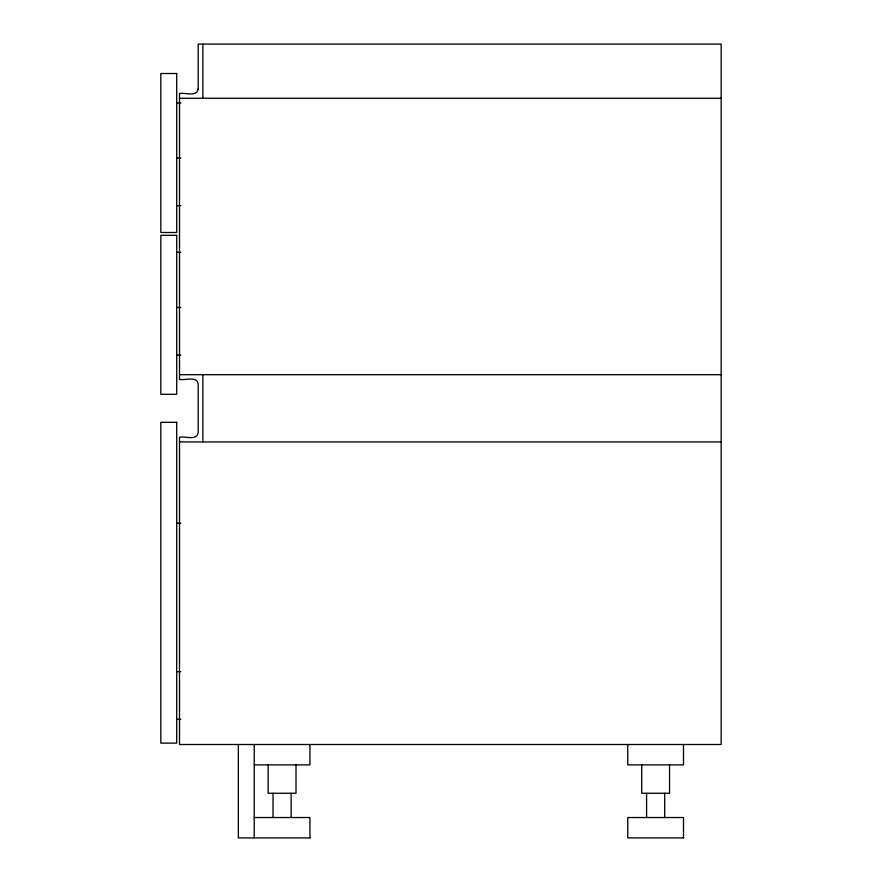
<?xml version="1.0" encoding="UTF-8"?>
<svg xmlns="http://www.w3.org/2000/svg" width="882" height="882" viewBox="0 0 882 882"><rect width="100%" height="100%" fill="white"/><g stroke="black" fill="none" stroke-linecap="round" stroke-linejoin="round"><path stroke-width="1.32" d="M179.509 98.266L721.167 98.266M176.709 102.929L180.843 102.929M176.709 158.032L180.832 158.032M176.709 205.66L180.832 205.66M176.709 252.351L180.843 252.351M176.709 307.454L180.832 307.454M176.709 355.082L180.832 355.082M179.509 374.696L721.167 374.696M179.509 441.937L721.167 441.937M176.709 523.18L180.843 523.18M176.709 671.665L180.832 671.665M176.709 719.293L180.832 719.293M254.225 764.881L309.935 764.881L309.935 744.507M254.225 817.526L309.935 817.526L309.935 837.9M310.255 837.9L238.349 837.9L238.349 744.507M683.815 837.9L627.775 837.9L627.775 817.526L683.495 817.526L683.495 837.9M683.495 744.507L683.495 764.881L627.775 764.881L627.775 744.507M669.559 764.881L669.559 793.26L641.71 793.26L641.71 764.881M664.686 793.26L664.686 817.526M646.583 793.26L646.583 817.526M296.01 764.881L296.01 793.26L268.15 793.26L268.15 764.881M291.137 793.26L291.137 817.526M273.023 793.26L273.023 817.526M254.225 744.507L254.225 837.9M202.86 44.1L202.86 98.266M202.86 374.696L202.86 441.937M198.185 88.928C196.951 97.483 184.768 92.169 179.509 93.591L179.509 379.359C184.768 380.792 196.951 375.478 198.185 384.034L198.185 432.599C196.951 441.143 184.768 435.829 179.509 437.263L179.509 744.507L721.167 744.507L721.167 44.1L198.185 44.1L198.185 88.928M176.709 73.515L160.833 73.515L160.833 232.506L176.709 232.506L176.709 73.515M176.709 235.318L160.833 235.318L160.833 394.309L176.709 394.309L176.709 235.318M176.709 422.324L160.833 422.324L160.833 743.107L176.709 743.107L176.709 422.324"/></g></svg>
